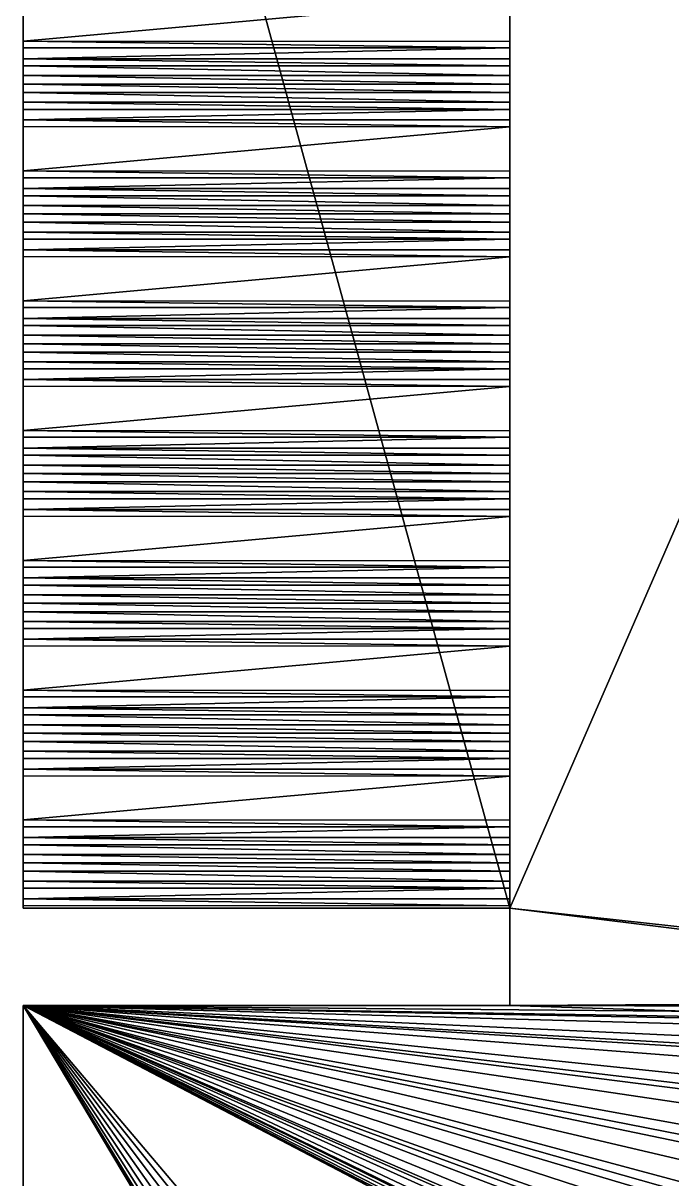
# Model space of a CAD drawing. Header units: metres. Extents: x 0 to 683, y 0 to 667.
# Drawn here: x 123 to 133, y 372.96 to 390.77 of the extents above; entities that cross this region are included whole.
import ezdxf

# ---------------------------------------------------------------- set-up
doc = ezdxf.new("R2010")
doc.units = ezdxf.units.M

msp = doc.modelspace()

# ---------------------------------------------------------------- meshes
at = {"layer": 'Z Support top'}
mesh = msp.add_polyface(dxfattribs=at)
corners = [(143, 365.841, 0), (123, 355.769, 0), (143, 355.769, 0), (132.041, 362.901, 0), (131.661, 362.809, 0), (132.385, 363.089, 0), (132.668, 363.359, 0), (132.872, 363.694, 0), (132.982, 364.07, 0), (132.991, 364.461, 0), (142.604, 365.8, 0), (132.899, 364.841, 0), (132.711, 365.185, 0), (132.441, 365.468, 0), (132.106, 365.672, 0), (131.73, 365.782, 0), (131.339, 365.791, 0), (143, 405.836, 0), (142.49, 375.774, 0), (143, 375.759, 0), (142.604, 405.816, 0), (138.882, 413.635, 0), (131.661, 412.809, 0), (138.288, 412.473, 0), (132.041, 412.901, 0), (132.385, 413.089, 0), (132.668, 413.359, 0), (132.872, 413.694, 0), (139.756, 414.605, 0), (132.982, 414.07, 0), (132.991, 414.461, 0), (132.899, 414.841, 0), (140.851, 415.315, 0), (132.711, 415.185, 0), (132.441, 415.468, 0), (142.093, 415.717, 0), (132.106, 415.672, 0), (131.73, 415.782, 0), (143, 415.764, 0), (143, 425.769, 0), (131.339, 415.791, 0), (142.093, 375.701, 0), (130.5, 375.633, 0), (141.842, 375.62, 0), (130.5, 405.967, 0), (142.209, 375.707, 0), (141.327, 406.088, 0), (123, 405.967, 0), (140.165, 406.682, 0), (130.559, 413.132, 0), (130.289, 413.415, 0), (123, 425.769, 0), (139.195, 407.556, 0), (130.894, 412.928, 0), (138.485, 408.651, 0), (138.083, 409.893, 0), (131.269, 412.818, 0), (138.016, 411.196, 0), (130.101, 413.759, 0), (130.009, 414.139, 0), (130.018, 414.53, 0), (130.128, 414.906, 0), (130.332, 415.241, 0), (130.615, 415.511, 0), (130.959, 415.699, 0), (130.289, 363.415, 0), (123, 375.633, 0), (130.559, 363.132, 0), (130.894, 362.928, 0), (131.269, 362.818, 0), (130.101, 363.759, 0), (130.009, 364.139, 0), (130.018, 364.53, 0), (130.128, 364.906, 0), (130.332, 365.241, 0), (130.615, 365.511, 0), (130.959, 365.699, 0), (140.955, 366.237, 0), (141.327, 366.072, 0), (142.205, 365.864, 0), (142.322, 365.86, 0), (141.954, 365.939, 0), (141.073, 366.202, 0), (140.165, 366.666, 0), (140.717, 366.384, 0), (139.96, 366.851, 0), (139.843, 366.922, 0), (139.632, 367.146, 0), (139.195, 367.54, 0), (139.053, 367.759, 0), (138.947, 367.871, 0), (138.783, 368.176, 0), (138.485, 368.635, 0), (138.41, 368.867, 0), (138.328, 369.02, 0), (138.237, 369.402, 0), (138.083, 369.877, 0), (138.072, 370.099, 0), (138.026, 370.29, 0), (138.039, 370.733, 0), (138.016, 371.18, 0), (138.057, 371.375, 0), (138.064, 371.595, 0), (138.205, 372.068, 0), (138.288, 372.457, 0), (138.368, 372.615, 0), (138.437, 372.845, 0), (138.722, 373.307, 0), (138.881, 373.619, 0), (138.986, 373.735, 0), (139.122, 373.957, 0), (139.547, 374.358, 0), (139.756, 374.589, 0), (139.872, 374.664, 0), (140.071, 374.853, 0), (140.615, 375.146, 0), (140.851, 375.299, 0), (140.97, 375.337, 0), (141.22, 375.472, 0)]
mesh.append_faces([[corners[k] for k in face] for face in [(0, 1, 2), (17, 18, 19), (79, 10, 80), (78, 79, 81), (77, 78, 82), (83, 77, 84)]], dxfattribs={"vtx0": -1})
mesh.append_faces([[corners[k] for k in face] for face in [(3, 0, 5), (5, 0, 6), (6, 0, 7), (7, 0, 8), (8, 0, 9), (9, 10, 11), (11, 10, 12), (12, 10, 13), (13, 10, 14), (14, 10, 15), (15, 10, 16), (21, 22, 23), (22, 21, 24), (24, 21, 25), (25, 21, 26), (26, 21, 27), (27, 28, 29), (29, 28, 30), (30, 28, 31), (31, 32, 33), (33, 32, 34), (34, 35, 36), (36, 35, 37), (37, 39, 40), (41, 42, 43), (42, 41, 44), (44, 46, 47), (47, 50, 51), (49, 52, 53), (53, 55, 56), (56, 23, 22), (51, 40, 39), (1, 65, 66), (65, 1, 67), (67, 1, 68), (68, 1, 69), (69, 1, 4), (66, 43, 42)]], dxfattribs={"vtx0": -1, "vtx1": -1})
mesh.append_faces([[corners[k] for k in face] for face in [(1, 0, 3), (44, 18, 20), (47, 48, 49), (66, 16, 77), (77, 16, 78), (78, 16, 79), (79, 16, 10), (66, 77, 83)]], dxfattribs={"vtx0": -1, "vtx1": -1, "vtx2": -1})
mesh.append_faces([[corners[k] for k in face] for face in [(1, 3, 4), (9, 0, 10), (18, 17, 20), (27, 21, 28), (31, 28, 32), (34, 32, 35), (37, 35, 38), (37, 38, 39), (44, 41, 45), (44, 45, 18), (44, 20, 46), (47, 46, 48), (47, 49, 50), (49, 48, 52), (53, 52, 54), (53, 54, 55), (56, 55, 57), (56, 57, 23), (51, 50, 58), (51, 58, 59), (51, 59, 60), (51, 60, 61), (51, 61, 62), (51, 62, 63), (51, 63, 64), (51, 64, 40), (66, 65, 70), (66, 70, 71), (66, 71, 72), (66, 72, 73), (66, 73, 74), (66, 74, 75), (66, 75, 76), (66, 76, 16), (66, 83, 85), (66, 85, 86), (66, 86, 87), (66, 87, 88), (66, 88, 89), (66, 89, 90), (66, 90, 91), (66, 91, 92), (66, 92, 93), (66, 93, 94), (66, 94, 95), (66, 95, 96), (66, 96, 97), (66, 97, 98), (66, 98, 99), (66, 99, 100), (66, 100, 101), (66, 101, 102), (66, 102, 103), (66, 103, 104), (66, 104, 105), (66, 105, 106), (66, 106, 107), (66, 107, 108), (66, 108, 109), (66, 109, 110), (66, 110, 111), (66, 111, 112), (66, 112, 113), (66, 113, 114), (66, 114, 115), (66, 115, 116), (66, 116, 117), (66, 117, 118), (66, 118, 43)]], dxfattribs={"vtx0": -1, "vtx2": -1})
mesh = msp.add_polyface(dxfattribs=at)
corners = [(123, 425.769, -10), (130.5, 405.967, -10), (123, 405.967, -10), (130.289, 413.415, -10), (130.559, 413.132, -10), (140.165, 406.682, -10), (141.327, 406.088, -10), (139.195, 407.556, -10), (130.894, 412.928, -10), (138.485, 408.651, -10), (138.083, 409.893, -10), (131.269, 412.818, -10), (138.016, 411.196, -10), (138.288, 412.473, -10), (131.661, 412.809, -10), (130.101, 413.759, -10), (130.009, 414.139, -10), (130.018, 414.53, -10), (130.128, 414.906, -10), (130.332, 415.241, -10), (130.615, 415.511, -10), (130.959, 415.699, -10), (131.339, 415.791, -10), (138.882, 413.635, -10), (132.041, 412.901, -10), (132.385, 413.089, -10), (132.668, 413.359, -10), (132.872, 413.694, -10), (139.756, 414.605, -10), (132.982, 414.07, -10), (132.991, 414.461, -10), (132.899, 414.841, -10), (140.851, 415.315, -10), (132.711, 415.185, -10), (132.441, 415.468, -10), (142.093, 415.717, -10), (132.106, 415.672, -10), (131.73, 415.782, -10), (143, 415.764, -10), (143, 425.769, -10), (143, 355.8, -10), (132.041, 362.901, -10), (143, 365.809, -10), (131.661, 362.809, -10), (132.385, 363.089, -10), (132.668, 363.359, -10), (132.872, 363.694, -10), (132.982, 364.07, -10), (132.991, 364.461, -10), (132.899, 364.841, -10), (132.711, 365.185, -10), (132.441, 365.468, -10), (142.604, 365.8, -10), (132.106, 365.672, -10), (131.73, 365.782, -10), (131.339, 365.791, -10), (123, 404.467, -10), (130.5, 377.133, -10), (123, 377.133, -10), (142.604, 405.816, -10), (130.5, 404.467, -10), (123, 355.8, -10), (130.894, 362.928, -10), (130.559, 363.132, -10), (130.289, 363.415, -10), (123, 375.633, -10), (131.269, 362.818, -10), (130.101, 363.759, -10), (130.009, 364.139, -10), (130.018, 364.53, -10), (130.128, 364.906, -10), (130.332, 365.241, -10), (130.615, 365.511, -10), (130.959, 365.699, -10), (140.165, 366.666, -10), (141.327, 366.072, -10), (139.195, 367.54, -10), (138.485, 368.635, -10), (138.083, 369.877, -10), (138.016, 371.18, -10), (138.288, 372.457, -10), (138.881, 373.619, -10), (139.756, 374.589, -10), (140.851, 375.299, -10), (130.5, 375.633, -10), (142.093, 375.701, -10), (143, 375.759, -10), (143, 405.836, -10)]
mesh.append_faces([[corners[k] for k in face] for face in [(0, 1, 2), (56, 57, 58)]], dxfattribs={"vtx0": -1})
mesh.append_faces([[corners[k] for k in face] for face in [(5, 4, 7), (7, 8, 9), (9, 8, 10), (10, 11, 12), (12, 11, 13), (3, 0, 15), (15, 0, 16), (16, 0, 17), (17, 0, 18), (18, 0, 19), (19, 0, 20), (20, 0, 21), (21, 0, 22), (23, 27, 28), (28, 31, 32), (32, 34, 35), (35, 37, 38), (38, 37, 39), (39, 22, 0), (40, 41, 42), (41, 40, 43), (42, 51, 52), (1, 59, 60), (59, 1, 6), (61, 62, 40), (62, 61, 63), (63, 61, 64), (64, 65, 67), (67, 65, 68), (68, 65, 69), (69, 65, 70), (70, 65, 71), (71, 65, 72), (72, 65, 73), (73, 65, 55), (74, 65, 76), (76, 65, 77), (77, 65, 78), (78, 65, 79), (79, 65, 80), (80, 65, 81), (81, 65, 82), (82, 65, 83), (83, 84, 85), (85, 57, 86), (86, 57, 87), (60, 57, 56), (87, 60, 59)]], dxfattribs={"vtx0": -1, "vtx1": -1})
mesh.append_faces([[corners[k] for k in face] for face in [(1, 0, 3), (1, 4, 5), (55, 65, 74), (87, 57, 60)]], dxfattribs={"vtx0": -1, "vtx1": -1, "vtx2": -1})
mesh.append_faces([[corners[k] for k in face] for face in [(1, 3, 4), (1, 5, 6), (7, 4, 8), (10, 8, 11), (13, 11, 14), (14, 23, 13), (23, 14, 24), (23, 24, 25), (23, 25, 26), (23, 26, 27), (28, 27, 29), (28, 29, 30), (28, 30, 31), (32, 31, 33), (32, 33, 34), (35, 34, 36), (35, 36, 37), (39, 37, 22), (42, 41, 44), (42, 44, 45), (42, 45, 46), (42, 46, 47), (42, 47, 48), (42, 48, 49), (42, 49, 50), (42, 50, 51), (52, 51, 53), (52, 53, 54), (52, 54, 55), (64, 61, 65), (40, 62, 66), (40, 66, 43), (55, 74, 75), (55, 75, 52), (83, 65, 84), (85, 84, 57)]], dxfattribs={"vtx0": -1, "vtx2": -1})
mesh = msp.add_polyface(dxfattribs=at)
corners = [(130.5, 377.55, -4.515), (130.5, 377.829, -4.555), (130.5, 377.7, -4.555), (130.5, 381.55, -4.515), (130.5, 381.829, -4.555), (130.5, 381.7, -4.555), (130.5, 391.55, -4.515), (130.5, 391.829, -4.555), (130.5, 391.7, -4.555), (130.5, 395.55, -4.515), (130.5, 395.829, -4.555), (130.5, 395.7, -4.555), (130.5, 401.55, -4.515), (130.5, 401.829, -4.555), (130.5, 401.7, -4.555), (130.5, 383.55, -4.515), (130.5, 383.829, -4.555), (130.5, 383.7, -4.555), (130.5, 383.959, -4.555), (130.5, 384.109, -4.515), (130.5, 383.44, -4.405), (130.5, 384.219, -4.405), (130.5, 383.276, -4.096), (130.5, 384.387, -4.089), (130.5, 383.168, -4), (130.5, 384.491, -4), (130.5, 396.109, -4.515), (130.5, 395.959, -4.555), (130.5, 395.44, -4.405), (130.5, 396.219, -4.405), (130.5, 395.276, -4.096), (130.5, 396.387, -4.089), (130.5, 395.168, -4), (130.5, 396.491, -4), (130.5, 394.491, -4), (130.5, 397.168, -4), (130.5, 403.7, -4.555), (130.5, 403.959, -4.555), (130.5, 403.829, -4.555), (130.5, 403.55, -4.515), (130.5, 404.109, -4.515), (130.5, 403.44, -4.405), (130.5, 404.219, -4.405), (130.5, 403.276, -4.096), (130.5, 404.387, -4.089), (130.5, 403.168, -4), (130.5, 404.467, -4), (130.5, 375.633, 0), (130.5, 377.133, -10), (130.5, 375.633, -10), (130.5, 377.133, -4), (130.5, 377.168, -4), (130.5, 378.491, -4), (130.5, 379.168, -4), (130.5, 380.491, -4), (130.5, 386.491, -4), (130.5, 389.168, -4), (130.5, 390.491, -4), (130.5, 393.168, -4), (130.5, 399.168, -4), (130.5, 400.491, -4), (130.5, 404.467, -10), (130.5, 405.967, 0), (130.5, 405.967, -10), (130.5, 402.109, -4.515), (130.5, 401.959, -4.555), (130.5, 401.44, -4.405), (130.5, 402.219, -4.405), (130.5, 401.276, -4.096), (130.5, 402.387, -4.089), (130.5, 401.168, -4), (130.5, 402.491, -4), (130.5, 399.7, -4.555), (130.5, 399.959, -4.555), (130.5, 399.829, -4.555), (130.5, 400.109, -4.515), (130.5, 399.55, -4.515), (130.5, 399.44, -4.405), (130.5, 400.219, -4.405), (130.5, 399.276, -4.096), (130.5, 400.387, -4.089), (130.5, 397.55, -4.515), (130.5, 397.829, -4.555), (130.5, 397.7, -4.555), (130.5, 397.959, -4.555), (130.5, 398.109, -4.515), (130.5, 398.219, -4.405), (130.5, 397.44, -4.405), (130.5, 398.387, -4.089), (130.5, 397.276, -4.096), (130.5, 398.491, -4), (130.5, 393.55, -4.515), (130.5, 393.829, -4.555), (130.5, 393.7, -4.555), (130.5, 393.959, -4.555), (130.5, 394.109, -4.515), (130.5, 393.44, -4.405), (130.5, 394.219, -4.405), (130.5, 393.276, -4.096), (130.5, 394.387, -4.089), (130.5, 392.109, -4.515), (130.5, 391.959, -4.555), (130.5, 391.44, -4.405), (130.5, 392.219, -4.405), (130.5, 391.276, -4.096), (130.5, 392.387, -4.089), (130.5, 391.168, -4), (130.5, 392.491, -4), (130.5, 389.7, -4.555), (130.5, 389.959, -4.555), (130.5, 389.829, -4.555), (130.5, 390.109, -4.515), (130.5, 389.55, -4.515), (130.5, 389.44, -4.405), (130.5, 390.219, -4.405), (130.5, 389.276, -4.096), (130.5, 390.387, -4.089), (130.5, 387.55, -4.515), (130.5, 387.829, -4.555), (130.5, 387.7, -4.555), (130.5, 387.959, -4.555), (130.5, 388.109, -4.515), (130.5, 387.44, -4.405), (130.5, 388.219, -4.405), (130.5, 387.276, -4.096), (130.5, 388.387, -4.089), (130.5, 387.168, -4), (130.5, 388.491, -4), (130.5, 385.7, -4.555), (130.5, 385.959, -4.555), (130.5, 385.829, -4.555), (130.5, 386.109, -4.515), (130.5, 385.55, -4.515), (130.5, 385.44, -4.405), (130.5, 386.219, -4.405), (130.5, 385.276, -4.096), (130.5, 386.387, -4.089), (130.5, 385.168, -4), (130.5, 382.109, -4.515), (130.5, 381.959, -4.555), (130.5, 381.44, -4.405), (130.5, 382.219, -4.405), (130.5, 381.276, -4.096), (130.5, 382.387, -4.089), (130.5, 381.168, -4), (130.5, 382.491, -4), (130.5, 379.7, -4.555), (130.5, 379.959, -4.555), (130.5, 379.829, -4.555), (130.5, 379.55, -4.515), (130.5, 380.109, -4.515), (130.5, 379.44, -4.405), (130.5, 380.219, -4.405), (130.5, 379.276, -4.096), (130.5, 380.387, -4.089), (130.5, 378.109, -4.515), (130.5, 377.959, -4.555), (130.5, 377.44, -4.405), (130.5, 378.219, -4.405), (130.5, 377.276, -4.096), (130.5, 378.387, -4.089)]
mesh.append_faces([[corners[k] for k in face] for face in [(0, 1, 2), (3, 4, 5), (6, 7, 8), (9, 10, 11), (12, 13, 14), (15, 16, 17), (10, 26, 27), (36, 37, 38), (47, 48, 49), (61, 62, 63), (13, 64, 65), (72, 73, 74), (81, 82, 83), (91, 92, 93), (7, 100, 101), (108, 109, 110), (117, 118, 119), (128, 129, 130), (4, 138, 139), (146, 147, 148), (1, 155, 156)]], dxfattribs={"vtx0": -1})
mesh.append_faces([[corners[k] for k in face] for face in [(16, 15, 18), (18, 15, 19), (19, 20, 21), (21, 22, 23), (23, 24, 25), (26, 28, 29), (29, 30, 31), (31, 32, 33), (33, 34, 35), (37, 39, 40), (40, 41, 42), (42, 43, 44), (44, 45, 46), (48, 47, 50), (50, 47, 51), (52, 47, 53), (62, 45, 47), (64, 66, 67), (67, 68, 69), (69, 70, 71), (71, 60, 45), (73, 72, 75), (75, 77, 78), (78, 79, 80), (80, 59, 60), (82, 81, 84), (84, 81, 85), (85, 81, 86), (86, 87, 88), (88, 35, 90), (90, 35, 59), (92, 91, 94), (94, 91, 95), (95, 96, 97), (97, 98, 99), (99, 58, 34), (100, 102, 103), (103, 104, 105), (105, 106, 107), (107, 57, 58), (109, 108, 111), (111, 113, 114), (114, 115, 116), (116, 56, 57), (118, 117, 120), (120, 117, 121), (121, 122, 123), (123, 124, 125), (125, 126, 127), (127, 55, 56), (129, 128, 131), (131, 133, 134), (134, 135, 136), (136, 137, 55), (138, 140, 141), (141, 142, 143), (143, 144, 145), (145, 54, 24), (147, 149, 150), (150, 151, 152), (152, 153, 154), (154, 53, 54), (155, 157, 158), (158, 159, 160), (160, 51, 52)]], dxfattribs={"vtx0": -1, "vtx1": -1})
mesh.append_faces([[corners[k] for k in face] for face in [(26, 10, 9), (51, 47, 52), (53, 47, 54), (54, 47, 24), (24, 47, 55), (55, 47, 56), (56, 47, 57), (57, 47, 58), (58, 47, 34), (34, 47, 59), (59, 47, 60), (60, 47, 45), (62, 46, 45), (64, 13, 12), (59, 35, 34), (100, 7, 6), (55, 25, 24), (138, 4, 3), (155, 1, 0)]], dxfattribs={"vtx0": -1, "vtx1": -1, "vtx2": -1})
mesh.append_faces([[corners[k] for k in face] for face in [(19, 15, 20), (21, 20, 22), (23, 22, 24), (26, 9, 28), (29, 28, 30), (31, 30, 32), (33, 32, 34), (37, 36, 39), (40, 39, 41), (42, 41, 43), (44, 43, 45), (62, 61, 46), (64, 12, 66), (67, 66, 68), (69, 68, 70), (71, 70, 60), (75, 72, 76), (75, 76, 77), (78, 77, 79), (80, 79, 59), (86, 81, 87), (88, 87, 89), (88, 89, 35), (95, 91, 96), (97, 96, 98), (99, 98, 58), (100, 6, 102), (103, 102, 104), (105, 104, 106), (107, 106, 57), (111, 108, 112), (111, 112, 113), (114, 113, 115), (116, 115, 56), (121, 117, 122), (123, 122, 124), (125, 124, 126), (127, 126, 55), (131, 128, 132), (131, 132, 133), (134, 133, 135), (136, 135, 137), (55, 137, 25), (138, 3, 140), (141, 140, 142), (143, 142, 144), (145, 144, 54), (147, 146, 149), (150, 149, 151), (152, 151, 153), (154, 153, 53), (155, 0, 157), (158, 157, 159), (160, 159, 51)]], dxfattribs={"vtx0": -1, "vtx2": -1})
mesh = msp.add_polyface(dxfattribs=at)
corners = [(123, 377.133, -10), (123, 377.7, -4.555), (123, 404.467, -10), (123, 377.55, -4.515), (123, 377.44, -4.405), (123, 377.133, -4), (123, 377.276, -4.096), (123, 377.168, -4), (123, 377.959, -4.555), (123, 379.829, -4.555), (123, 377.829, -4.555), (123, 379.7, -4.555), (123, 378.109, -4.515), (123, 379.55, -4.515), (123, 378.219, -4.405), (123, 379.44, -4.405), (123, 379.276, -4.096), (123, 378.387, -4.089), (123, 379.168, -4), (123, 378.491, -4), (123, 379.959, -4.555), (123, 381.7, -4.555), (123, 381.55, -4.515), (123, 380.109, -4.515), (123, 381.44, -4.405), (123, 380.219, -4.405), (123, 380.387, -4.089), (123, 381.276, -4.096), (123, 381.168, -4), (123, 380.491, -4), (123, 381.829, -4.555), (123, 381.959, -4.555), (123, 382.109, -4.515), (123, 383.7, -4.555), (123, 383.55, -4.515), (123, 382.219, -4.405), (123, 383.44, -4.405), (123, 383.276, -4.096), (123, 382.387, -4.089), (123, 383.168, -4), (123, 382.491, -4), (123, 383.959, -4.555), (123, 385.829, -4.555), (123, 383.829, -4.555), (123, 385.7, -4.555), (123, 384.109, -4.515), (123, 385.55, -4.515), (123, 385.44, -4.405), (123, 384.219, -4.405), (123, 384.387, -4.089), (123, 385.276, -4.096), (123, 385.168, -4), (123, 384.491, -4), (123, 386.109, -4.515), (123, 387.7, -4.555), (123, 385.959, -4.555), (123, 387.55, -4.515), (123, 387.44, -4.405), (123, 386.219, -4.405), (123, 386.387, -4.089), (123, 387.276, -4.096), (123, 387.168, -4), (123, 386.491, -4), (123, 387.829, -4.555), (123, 389.829, -4.555), (123, 389.7, -4.555), (123, 387.959, -4.555), (123, 388.109, -4.515), (123, 389.55, -4.515), (123, 388.219, -4.405), (123, 389.44, -4.405), (123, 389.276, -4.096), (123, 388.387, -4.089), (123, 389.168, -4), (123, 388.491, -4), (123, 390.109, -4.515), (123, 391.7, -4.555), (123, 389.959, -4.555), (123, 391.55, -4.515), (123, 391.44, -4.405), (123, 390.219, -4.405), (123, 390.387, -4.089), (123, 391.276, -4.096), (123, 391.168, -4), (123, 390.491, -4), (123, 391.829, -4.555), (123, 391.959, -4.555), (123, 392.109, -4.515), (123, 393.7, -4.555), (123, 393.55, -4.515), (123, 392.219, -4.405), (123, 393.44, -4.405), (123, 393.276, -4.096), (123, 392.387, -4.089), (123, 393.168, -4), (123, 392.491, -4), (123, 394.109, -4.515), (123, 395.7, -4.555), (123, 393.959, -4.555), (123, 395.55, -4.515), (123, 395.44, -4.405), (123, 394.219, -4.405), (123, 394.387, -4.089), (123, 395.276, -4.096), (123, 395.168, -4), (123, 394.491, -4), (123, 395.959, -4.555), (123, 393.829, -4.555), (123, 395.829, -4.555), (123, 396.109, -4.515), (123, 397.7, -4.555), (123, 397.55, -4.515), (123, 396.219, -4.405), (123, 397.44, -4.405), (123, 396.387, -4.089), (123, 397.276, -4.096), (123, 397.168, -4), (123, 396.491, -4), (123, 397.829, -4.555), (123, 399.829, -4.555), (123, 399.7, -4.555), (123, 397.959, -4.555), (123, 398.109, -4.515), (123, 399.55, -4.515), (123, 398.219, -4.405), (123, 399.44, -4.405), (123, 398.387, -4.089), (123, 399.276, -4.096), (123, 399.168, -4), (123, 398.491, -4), (123, 400.109, -4.515), (123, 401.7, -4.555), (123, 399.959, -4.555), (123, 401.55, -4.515), (123, 401.44, -4.405), (123, 400.219, -4.405), (123, 400.387, -4.089), (123, 401.276, -4.096), (123, 401.168, -4), (123, 400.491, -4), (123, 401.829, -4.555), (123, 401.959, -4.555), (123, 403.7, -4.555), (123, 403.829, -4.555), (123, 402.109, -4.515), (123, 403.55, -4.515), (123, 402.219, -4.405), (123, 403.44, -4.405), (123, 403.276, -4.096), (123, 402.387, -4.089), (123, 403.168, -4), (123, 402.491, -4), (123, 404.219, -4.405), (123, 404.467, -4), (123, 404.109, -4.515), (123, 403.959, -4.555), (123, 404.387, -4.089)]
mesh.append_faces([[corners[k] for k in face] for face in [(6, 5, 7), (8, 1, 10), (18, 17, 19), (28, 26, 29), (39, 38, 40), (51, 49, 52), (61, 59, 62), (73, 72, 74), (83, 81, 84), (94, 93, 95), (104, 102, 105), (116, 114, 117), (128, 126, 129), (138, 136, 139), (150, 149, 151), (153, 152, 156)]], dxfattribs={"vtx0": -1})
mesh.append_faces([[corners[k] for k in face] for face in [(0, 1, 2), (1, 0, 3), (3, 0, 4), (4, 5, 6), (11, 12, 13), (13, 14, 15), (15, 14, 16), (16, 17, 18), (20, 21, 9), (21, 20, 22), (22, 23, 24), (24, 26, 27), (27, 26, 28), (32, 33, 31), (33, 32, 34), (34, 35, 36), (36, 35, 37), (37, 38, 39), (41, 42, 43), (42, 41, 44), (44, 45, 46), (46, 45, 47), (47, 49, 50), (50, 49, 51), (53, 54, 55), (54, 53, 56), (56, 53, 57), (57, 59, 60), (60, 59, 61), (63, 64, 54), (64, 63, 65), (65, 67, 68), (68, 69, 70), (70, 69, 71), (71, 72, 73), (75, 76, 77), (76, 75, 78), (78, 75, 79), (79, 81, 82), (82, 81, 83), (87, 88, 86), (88, 87, 89), (89, 90, 91), (91, 90, 92), (92, 93, 94), (96, 97, 98), (97, 96, 99), (99, 96, 100), (100, 102, 103), (103, 102, 104), (98, 106, 107), (106, 98, 108), (108, 98, 97), (109, 110, 106), (110, 109, 111), (111, 112, 113), (113, 114, 115), (115, 114, 116), (118, 119, 110), (119, 118, 120), (120, 122, 123), (123, 124, 125), (125, 126, 127), (127, 126, 128), (130, 131, 132), (131, 130, 133), (133, 130, 134), (134, 136, 137), (137, 136, 138), (142, 144, 145), (145, 146, 147), (147, 146, 148), (148, 149, 150), (2, 152, 153), (152, 2, 154), (154, 2, 155), (155, 2, 143)]], dxfattribs={"vtx0": -1, "vtx1": -1})
mesh.append_faces([[corners[k] for k in face] for face in [(1, 8, 9), (143, 2, 1), (143, 1, 9), (143, 9, 21), (143, 21, 31), (143, 31, 33), (143, 43, 42), (143, 55, 54), (143, 54, 64), (143, 77, 76), (143, 76, 86), (143, 86, 88), (143, 107, 106), (143, 106, 110), (143, 110, 119), (143, 132, 131), (143, 131, 141)]], dxfattribs={"vtx0": -1, "vtx1": -1, "vtx2": -1})
mesh.append_faces([[corners[k] for k in face] for face in [(4, 0, 5), (8, 11, 9), (11, 8, 12), (13, 12, 14), (16, 14, 17), (22, 20, 23), (24, 23, 25), (24, 25, 26), (34, 32, 35), (37, 35, 38), (44, 41, 45), (47, 45, 48), (47, 48, 49), (57, 53, 58), (57, 58, 59), (65, 63, 66), (65, 66, 67), (68, 67, 69), (71, 69, 72), (79, 75, 80), (79, 80, 81), (89, 87, 90), (92, 90, 93), (100, 96, 101), (100, 101, 102), (111, 109, 112), (113, 112, 114), (120, 118, 121), (120, 121, 122), (123, 122, 124), (125, 124, 126), (134, 130, 135), (134, 135, 136), (141, 142, 143), (142, 141, 144), (145, 144, 146), (148, 146, 149), (143, 33, 43), (143, 42, 55), (143, 64, 77), (143, 88, 107), (143, 119, 132)]], dxfattribs={"vtx0": -1, "vtx2": -1})
mesh.append_faces([[corners[k] for k in face] for face in [(30, 31, 21), (85, 86, 76), (140, 141, 131)]], dxfattribs={"vtx1": -1})
mesh = msp.add_polyface(dxfattribs=at)
corners = [(130.5, 391.168, -4), (123, 390.491, -4), (130.5, 390.491, -4), (123, 391.168, -4)]
mesh.append_faces([[corners[k] for k in face] for face in [(0, 1, 2), (1, 0, 3)]], dxfattribs={"vtx0": -1})
mesh = msp.add_polyface(dxfattribs=at)
corners = [(123, 390.491, -4), (130.5, 390.387, -4.089), (123, 390.387, -4.089), (130.5, 390.491, -4)]
mesh.append_faces([[corners[k] for k in face] for face in [(0, 1, 2), (1, 0, 3)]], dxfattribs={"vtx0": -1})
mesh = msp.add_polyface(dxfattribs=at)
corners = [(123, 390.219, -4.405), (130.5, 390.387, -4.089), (130.5, 390.219, -4.405), (123, 390.387, -4.089)]
mesh.append_faces([[corners[k] for k in face] for face in [(0, 1, 2), (1, 0, 3)]], dxfattribs={"vtx0": -1})
mesh = msp.add_polyface(dxfattribs=at)
corners = [(123, 390.219, -4.405), (130.5, 390.109, -4.515), (123, 390.109, -4.515), (130.5, 390.219, -4.405)]
mesh.append_faces([[corners[k] for k in face] for face in [(0, 1, 2), (1, 0, 3)]], dxfattribs={"vtx0": -1})
mesh = msp.add_polyface(dxfattribs=at)
corners = [(123, 390.109, -4.515), (130.5, 389.959, -4.555), (123, 389.959, -4.555), (130.5, 390.109, -4.515)]
mesh.append_faces([[corners[k] for k in face] for face in [(0, 1, 2), (1, 0, 3)]], dxfattribs={"vtx0": -1})
mesh = msp.add_polyface(dxfattribs=at)
corners = [(123, 389.959, -4.555), (130.5, 389.829, -4.555), (123, 389.829, -4.555), (130.5, 389.959, -4.555)]
mesh.append_faces([[corners[k] for k in face] for face in [(0, 1, 2), (1, 0, 3)]], dxfattribs={"vtx0": -1})
mesh = msp.add_polyface(dxfattribs=at)
corners = [(123, 389.829, -4.555), (130.5, 389.7, -4.555), (123, 389.7, -4.555), (130.5, 389.829, -4.555)]
mesh.append_faces([[corners[k] for k in face] for face in [(0, 1, 2), (1, 0, 3)]], dxfattribs={"vtx0": -1})
mesh = msp.add_polyface(dxfattribs=at)
corners = [(123, 389.7, -4.555), (130.5, 389.55, -4.515), (123, 389.55, -4.515), (130.5, 389.7, -4.555)]
mesh.append_faces([[corners[k] for k in face] for face in [(0, 1, 2), (1, 0, 3)]], dxfattribs={"vtx0": -1})
mesh = msp.add_polyface(dxfattribs=at)
corners = [(123, 389.55, -4.515), (130.5, 389.44, -4.405), (123, 389.44, -4.405), (130.5, 389.55, -4.515)]
mesh.append_faces([[corners[k] for k in face] for face in [(0, 1, 2), (1, 0, 3)]], dxfattribs={"vtx0": -1})
mesh = msp.add_polyface(dxfattribs=at)
corners = [(123, 389.276, -4.096), (130.5, 389.44, -4.405), (130.5, 389.276, -4.096), (123, 389.44, -4.405)]
mesh.append_faces([[corners[k] for k in face] for face in [(0, 1, 2), (1, 0, 3)]], dxfattribs={"vtx0": -1})
mesh = msp.add_polyface(dxfattribs=at)
corners = [(123, 389.276, -4.096), (130.5, 389.168, -4), (123, 389.168, -4), (130.5, 389.276, -4.096)]
mesh.append_faces([[corners[k] for k in face] for face in [(0, 1, 2), (1, 0, 3)]], dxfattribs={"vtx0": -1})
mesh = msp.add_polyface(dxfattribs=at)
corners = [(130.5, 389.168, -4), (123, 388.491, -4), (130.5, 388.491, -4), (123, 389.168, -4)]
mesh.append_faces([[corners[k] for k in face] for face in [(0, 1, 2), (1, 0, 3)]], dxfattribs={"vtx0": -1})
mesh = msp.add_polyface(dxfattribs=at)
corners = [(123, 388.491, -4), (130.5, 388.387, -4.089), (123, 388.387, -4.089), (130.5, 388.491, -4)]
mesh.append_faces([[corners[k] for k in face] for face in [(0, 1, 2), (1, 0, 3)]], dxfattribs={"vtx0": -1})
mesh = msp.add_polyface(dxfattribs=at)
corners = [(123, 388.219, -4.405), (130.5, 388.387, -4.089), (130.5, 388.219, -4.405), (123, 388.387, -4.089)]
mesh.append_faces([[corners[k] for k in face] for face in [(0, 1, 2), (1, 0, 3)]], dxfattribs={"vtx0": -1})
mesh = msp.add_polyface(dxfattribs=at)
corners = [(123, 388.219, -4.405), (130.5, 388.109, -4.515), (123, 388.109, -4.515), (130.5, 388.219, -4.405)]
mesh.append_faces([[corners[k] for k in face] for face in [(0, 1, 2), (1, 0, 3)]], dxfattribs={"vtx0": -1})
mesh = msp.add_polyface(dxfattribs=at)
corners = [(123, 388.109, -4.515), (130.5, 387.959, -4.555), (123, 387.959, -4.555), (130.5, 388.109, -4.515)]
mesh.append_faces([[corners[k] for k in face] for face in [(0, 1, 2), (1, 0, 3)]], dxfattribs={"vtx0": -1})
mesh = msp.add_polyface(dxfattribs=at)
corners = [(123, 387.959, -4.555), (130.5, 387.829, -4.555), (123, 387.829, -4.555), (130.5, 387.959, -4.555)]
mesh.append_faces([[corners[k] for k in face] for face in [(0, 1, 2), (1, 0, 3)]], dxfattribs={"vtx0": -1})
mesh = msp.add_polyface(dxfattribs=at)
corners = [(123, 387.829, -4.555), (130.5, 387.7, -4.555), (123, 387.7, -4.555), (130.5, 387.829, -4.555)]
mesh.append_faces([[corners[k] for k in face] for face in [(0, 1, 2), (1, 0, 3)]], dxfattribs={"vtx0": -1})
mesh = msp.add_polyface(dxfattribs=at)
corners = [(123, 387.7, -4.555), (130.5, 387.55, -4.515), (123, 387.55, -4.515), (130.5, 387.7, -4.555)]
mesh.append_faces([[corners[k] for k in face] for face in [(0, 1, 2), (1, 0, 3)]], dxfattribs={"vtx0": -1})
mesh = msp.add_polyface(dxfattribs=at)
corners = [(123, 387.55, -4.515), (130.5, 387.44, -4.405), (123, 387.44, -4.405), (130.5, 387.55, -4.515)]
mesh.append_faces([[corners[k] for k in face] for face in [(0, 1, 2), (1, 0, 3)]], dxfattribs={"vtx0": -1})
mesh = msp.add_polyface(dxfattribs=at)
corners = [(123, 387.276, -4.096), (130.5, 387.44, -4.405), (130.5, 387.276, -4.096), (123, 387.44, -4.405)]
mesh.append_faces([[corners[k] for k in face] for face in [(0, 1, 2), (1, 0, 3)]], dxfattribs={"vtx0": -1})
mesh = msp.add_polyface(dxfattribs=at)
corners = [(123, 387.276, -4.096), (130.5, 387.168, -4), (123, 387.168, -4), (130.5, 387.276, -4.096)]
mesh.append_faces([[corners[k] for k in face] for face in [(0, 1, 2), (1, 0, 3)]], dxfattribs={"vtx0": -1})
mesh = msp.add_polyface(dxfattribs=at)
corners = [(130.5, 387.168, -4), (123, 386.491, -4), (130.5, 386.491, -4), (123, 387.168, -4)]
mesh.append_faces([[corners[k] for k in face] for face in [(0, 1, 2), (1, 0, 3)]], dxfattribs={"vtx0": -1})
mesh = msp.add_polyface(dxfattribs=at)
corners = [(123, 386.491, -4), (130.5, 386.387, -4.089), (123, 386.387, -4.089), (130.5, 386.491, -4)]
mesh.append_faces([[corners[k] for k in face] for face in [(0, 1, 2), (1, 0, 3)]], dxfattribs={"vtx0": -1})
mesh = msp.add_polyface(dxfattribs=at)
corners = [(123, 386.219, -4.405), (130.5, 386.387, -4.089), (130.5, 386.219, -4.405), (123, 386.387, -4.089)]
mesh.append_faces([[corners[k] for k in face] for face in [(0, 1, 2), (1, 0, 3)]], dxfattribs={"vtx0": -1})
mesh = msp.add_polyface(dxfattribs=at)
corners = [(123, 386.219, -4.405), (130.5, 386.109, -4.515), (123, 386.109, -4.515), (130.5, 386.219, -4.405)]
mesh.append_faces([[corners[k] for k in face] for face in [(0, 1, 2), (1, 0, 3)]], dxfattribs={"vtx0": -1})
mesh = msp.add_polyface(dxfattribs=at)
corners = [(123, 386.109, -4.515), (130.5, 385.959, -4.555), (123, 385.959, -4.555), (130.5, 386.109, -4.515)]
mesh.append_faces([[corners[k] for k in face] for face in [(0, 1, 2), (1, 0, 3)]], dxfattribs={"vtx0": -1})
mesh = msp.add_polyface(dxfattribs=at)
corners = [(123, 385.959, -4.555), (130.5, 385.829, -4.555), (123, 385.829, -4.555), (130.5, 385.959, -4.555)]
mesh.append_faces([[corners[k] for k in face] for face in [(0, 1, 2), (1, 0, 3)]], dxfattribs={"vtx0": -1})
mesh = msp.add_polyface(dxfattribs=at)
corners = [(123, 385.829, -4.555), (130.5, 385.7, -4.555), (123, 385.7, -4.555), (130.5, 385.829, -4.555)]
mesh.append_faces([[corners[k] for k in face] for face in [(0, 1, 2), (1, 0, 3)]], dxfattribs={"vtx0": -1})
mesh = msp.add_polyface(dxfattribs=at)
corners = [(123, 385.7, -4.555), (130.5, 385.55, -4.515), (123, 385.55, -4.515), (130.5, 385.7, -4.555)]
mesh.append_faces([[corners[k] for k in face] for face in [(0, 1, 2), (1, 0, 3)]], dxfattribs={"vtx0": -1})
mesh = msp.add_polyface(dxfattribs=at)
corners = [(123, 385.55, -4.515), (130.5, 385.44, -4.405), (123, 385.44, -4.405), (130.5, 385.55, -4.515)]
mesh.append_faces([[corners[k] for k in face] for face in [(0, 1, 2), (1, 0, 3)]], dxfattribs={"vtx0": -1})
mesh = msp.add_polyface(dxfattribs=at)
corners = [(123, 385.276, -4.096), (130.5, 385.44, -4.405), (130.5, 385.276, -4.096), (123, 385.44, -4.405)]
mesh.append_faces([[corners[k] for k in face] for face in [(0, 1, 2), (1, 0, 3)]], dxfattribs={"vtx0": -1})
mesh = msp.add_polyface(dxfattribs=at)
corners = [(123, 385.276, -4.096), (130.5, 385.168, -4), (123, 385.168, -4), (130.5, 385.276, -4.096)]
mesh.append_faces([[corners[k] for k in face] for face in [(0, 1, 2), (1, 0, 3)]], dxfattribs={"vtx0": -1})
mesh = msp.add_polyface(dxfattribs=at)
corners = [(130.5, 385.168, -4), (123, 384.491, -4), (130.5, 384.491, -4), (123, 385.168, -4)]
mesh.append_faces([[corners[k] for k in face] for face in [(0, 1, 2), (1, 0, 3)]], dxfattribs={"vtx0": -1})
mesh = msp.add_polyface(dxfattribs=at)
corners = [(123, 384.491, -4), (130.5, 384.387, -4.089), (123, 384.387, -4.089), (130.5, 384.491, -4)]
mesh.append_faces([[corners[k] for k in face] for face in [(0, 1, 2), (1, 0, 3)]], dxfattribs={"vtx0": -1})
mesh = msp.add_polyface(dxfattribs=at)
corners = [(123, 384.219, -4.405), (130.5, 384.387, -4.089), (130.5, 384.219, -4.405), (123, 384.387, -4.089)]
mesh.append_faces([[corners[k] for k in face] for face in [(0, 1, 2), (1, 0, 3)]], dxfattribs={"vtx0": -1})
mesh = msp.add_polyface(dxfattribs=at)
corners = [(123, 384.219, -4.405), (130.5, 384.109, -4.515), (123, 384.109, -4.515), (130.5, 384.219, -4.405)]
mesh.append_faces([[corners[k] for k in face] for face in [(0, 1, 2), (1, 0, 3)]], dxfattribs={"vtx0": -1})
mesh = msp.add_polyface(dxfattribs=at)
corners = [(123, 384.109, -4.515), (130.5, 383.959, -4.555), (123, 383.959, -4.555), (130.5, 384.109, -4.515)]
mesh.append_faces([[corners[k] for k in face] for face in [(0, 1, 2), (1, 0, 3)]], dxfattribs={"vtx0": -1})
mesh = msp.add_polyface(dxfattribs=at)
corners = [(123, 383.959, -4.555), (130.5, 383.829, -4.555), (123, 383.829, -4.555), (130.5, 383.959, -4.555)]
mesh.append_faces([[corners[k] for k in face] for face in [(0, 1, 2), (1, 0, 3)]], dxfattribs={"vtx0": -1})
mesh = msp.add_polyface(dxfattribs=at)
corners = [(123, 383.829, -4.555), (130.5, 383.7, -4.555), (123, 383.7, -4.555), (130.5, 383.829, -4.555)]
mesh.append_faces([[corners[k] for k in face] for face in [(0, 1, 2), (1, 0, 3)]], dxfattribs={"vtx0": -1})
mesh = msp.add_polyface(dxfattribs=at)
corners = [(123, 383.7, -4.555), (130.5, 383.55, -4.515), (123, 383.55, -4.515), (130.5, 383.7, -4.555)]
mesh.append_faces([[corners[k] for k in face] for face in [(0, 1, 2), (1, 0, 3)]], dxfattribs={"vtx0": -1})
mesh = msp.add_polyface(dxfattribs=at)
corners = [(123, 383.55, -4.515), (130.5, 383.44, -4.405), (123, 383.44, -4.405), (130.5, 383.55, -4.515)]
mesh.append_faces([[corners[k] for k in face] for face in [(0, 1, 2), (1, 0, 3)]], dxfattribs={"vtx0": -1})
mesh = msp.add_polyface(dxfattribs=at)
corners = [(123, 383.276, -4.096), (130.5, 383.44, -4.405), (130.5, 383.276, -4.096), (123, 383.44, -4.405)]
mesh.append_faces([[corners[k] for k in face] for face in [(0, 1, 2), (1, 0, 3)]], dxfattribs={"vtx0": -1})
mesh = msp.add_polyface(dxfattribs=at)
corners = [(123, 383.276, -4.096), (130.5, 383.168, -4), (123, 383.168, -4), (130.5, 383.276, -4.096)]
mesh.append_faces([[corners[k] for k in face] for face in [(0, 1, 2), (1, 0, 3)]], dxfattribs={"vtx0": -1})
mesh = msp.add_polyface(dxfattribs=at)
corners = [(130.5, 383.168, -4), (123, 382.491, -4), (130.5, 382.491, -4), (123, 383.168, -4)]
mesh.append_faces([[corners[k] for k in face] for face in [(0, 1, 2), (1, 0, 3)]], dxfattribs={"vtx0": -1})
mesh = msp.add_polyface(dxfattribs=at)
corners = [(123, 382.491, -4), (130.5, 382.387, -4.089), (123, 382.387, -4.089), (130.5, 382.491, -4)]
mesh.append_faces([[corners[k] for k in face] for face in [(0, 1, 2), (1, 0, 3)]], dxfattribs={"vtx0": -1})
mesh = msp.add_polyface(dxfattribs=at)
corners = [(123, 382.219, -4.405), (130.5, 382.387, -4.089), (130.5, 382.219, -4.405), (123, 382.387, -4.089)]
mesh.append_faces([[corners[k] for k in face] for face in [(0, 1, 2), (1, 0, 3)]], dxfattribs={"vtx0": -1})
mesh = msp.add_polyface(dxfattribs=at)
corners = [(123, 382.219, -4.405), (130.5, 382.109, -4.515), (123, 382.109, -4.515), (130.5, 382.219, -4.405)]
mesh.append_faces([[corners[k] for k in face] for face in [(0, 1, 2), (1, 0, 3)]], dxfattribs={"vtx0": -1})
mesh = msp.add_polyface(dxfattribs=at)
corners = [(123, 382.109, -4.515), (130.5, 381.959, -4.555), (123, 381.959, -4.555), (130.5, 382.109, -4.515)]
mesh.append_faces([[corners[k] for k in face] for face in [(0, 1, 2), (1, 0, 3)]], dxfattribs={"vtx0": -1})
mesh = msp.add_polyface(dxfattribs=at)
corners = [(123, 381.959, -4.555), (130.5, 381.829, -4.555), (123, 381.829, -4.555), (130.5, 381.959, -4.555)]
mesh.append_faces([[corners[k] for k in face] for face in [(0, 1, 2), (1, 0, 3)]], dxfattribs={"vtx0": -1})
mesh = msp.add_polyface(dxfattribs=at)
corners = [(123, 381.829, -4.555), (130.5, 381.7, -4.555), (123, 381.7, -4.555), (130.5, 381.829, -4.555)]
mesh.append_faces([[corners[k] for k in face] for face in [(0, 1, 2), (1, 0, 3)]], dxfattribs={"vtx0": -1})
mesh = msp.add_polyface(dxfattribs=at)
corners = [(123, 381.7, -4.555), (130.5, 381.55, -4.515), (123, 381.55, -4.515), (130.5, 381.7, -4.555)]
mesh.append_faces([[corners[k] for k in face] for face in [(0, 1, 2), (1, 0, 3)]], dxfattribs={"vtx0": -1})
mesh = msp.add_polyface(dxfattribs=at)
corners = [(123, 381.55, -4.515), (130.5, 381.44, -4.405), (123, 381.44, -4.405), (130.5, 381.55, -4.515)]
mesh.append_faces([[corners[k] for k in face] for face in [(0, 1, 2), (1, 0, 3)]], dxfattribs={"vtx0": -1})
mesh = msp.add_polyface(dxfattribs=at)
corners = [(123, 381.276, -4.096), (130.5, 381.44, -4.405), (130.5, 381.276, -4.096), (123, 381.44, -4.405)]
mesh.append_faces([[corners[k] for k in face] for face in [(0, 1, 2), (1, 0, 3)]], dxfattribs={"vtx0": -1})
mesh = msp.add_polyface(dxfattribs=at)
corners = [(123, 381.276, -4.096), (130.5, 381.168, -4), (123, 381.168, -4), (130.5, 381.276, -4.096)]
mesh.append_faces([[corners[k] for k in face] for face in [(0, 1, 2), (1, 0, 3)]], dxfattribs={"vtx0": -1})
mesh = msp.add_polyface(dxfattribs=at)
corners = [(130.5, 381.168, -4), (123, 380.491, -4), (130.5, 380.491, -4), (123, 381.168, -4)]
mesh.append_faces([[corners[k] for k in face] for face in [(0, 1, 2), (1, 0, 3)]], dxfattribs={"vtx0": -1})
mesh = msp.add_polyface(dxfattribs=at)
corners = [(123, 380.491, -4), (130.5, 380.387, -4.089), (123, 380.387, -4.089), (130.5, 380.491, -4)]
mesh.append_faces([[corners[k] for k in face] for face in [(0, 1, 2), (1, 0, 3)]], dxfattribs={"vtx0": -1})
mesh = msp.add_polyface(dxfattribs=at)
corners = [(123, 380.219, -4.405), (130.5, 380.387, -4.089), (130.5, 380.219, -4.405), (123, 380.387, -4.089)]
mesh.append_faces([[corners[k] for k in face] for face in [(0, 1, 2), (1, 0, 3)]], dxfattribs={"vtx0": -1})
mesh = msp.add_polyface(dxfattribs=at)
corners = [(123, 380.219, -4.405), (130.5, 380.109, -4.515), (123, 380.109, -4.515), (130.5, 380.219, -4.405)]
mesh.append_faces([[corners[k] for k in face] for face in [(0, 1, 2), (1, 0, 3)]], dxfattribs={"vtx0": -1})
mesh = msp.add_polyface(dxfattribs=at)
corners = [(123, 380.109, -4.515), (130.5, 379.959, -4.555), (123, 379.959, -4.555), (130.5, 380.109, -4.515)]
mesh.append_faces([[corners[k] for k in face] for face in [(0, 1, 2), (1, 0, 3)]], dxfattribs={"vtx0": -1})
mesh = msp.add_polyface(dxfattribs=at)
corners = [(123, 379.959, -4.555), (130.5, 379.829, -4.555), (123, 379.829, -4.555), (130.5, 379.959, -4.555)]
mesh.append_faces([[corners[k] for k in face] for face in [(0, 1, 2), (1, 0, 3)]], dxfattribs={"vtx0": -1})
mesh = msp.add_polyface(dxfattribs=at)
corners = [(123, 379.829, -4.555), (130.5, 379.7, -4.555), (123, 379.7, -4.555), (130.5, 379.829, -4.555)]
mesh.append_faces([[corners[k] for k in face] for face in [(0, 1, 2), (1, 0, 3)]], dxfattribs={"vtx0": -1})
mesh = msp.add_polyface(dxfattribs=at)
corners = [(123, 379.7, -4.555), (130.5, 379.55, -4.515), (123, 379.55, -4.515), (130.5, 379.7, -4.555)]
mesh.append_faces([[corners[k] for k in face] for face in [(0, 1, 2), (1, 0, 3)]], dxfattribs={"vtx0": -1})
mesh = msp.add_polyface(dxfattribs=at)
corners = [(123, 379.55, -4.515), (130.5, 379.44, -4.405), (123, 379.44, -4.405), (130.5, 379.55, -4.515)]
mesh.append_faces([[corners[k] for k in face] for face in [(0, 1, 2), (1, 0, 3)]], dxfattribs={"vtx0": -1})
mesh = msp.add_polyface(dxfattribs=at)
corners = [(123, 379.276, -4.096), (130.5, 379.44, -4.405), (130.5, 379.276, -4.096), (123, 379.44, -4.405)]
mesh.append_faces([[corners[k] for k in face] for face in [(0, 1, 2), (1, 0, 3)]], dxfattribs={"vtx0": -1})
mesh = msp.add_polyface(dxfattribs=at)
corners = [(123, 379.276, -4.096), (130.5, 379.168, -4), (123, 379.168, -4), (130.5, 379.276, -4.096)]
mesh.append_faces([[corners[k] for k in face] for face in [(0, 1, 2), (1, 0, 3)]], dxfattribs={"vtx0": -1})
mesh = msp.add_polyface(dxfattribs=at)
corners = [(130.5, 379.168, -4), (123, 378.491, -4), (130.5, 378.491, -4), (123, 379.168, -4)]
mesh.append_faces([[corners[k] for k in face] for face in [(0, 1, 2), (1, 0, 3)]], dxfattribs={"vtx0": -1})
mesh = msp.add_polyface(dxfattribs=at)
corners = [(123, 378.491, -4), (130.5, 378.387, -4.089), (123, 378.387, -4.089), (130.5, 378.491, -4)]
mesh.append_faces([[corners[k] for k in face] for face in [(0, 1, 2), (1, 0, 3)]], dxfattribs={"vtx0": -1})
mesh = msp.add_polyface(dxfattribs=at)
corners = [(123, 378.219, -4.405), (130.5, 378.387, -4.089), (130.5, 378.219, -4.405), (123, 378.387, -4.089)]
mesh.append_faces([[corners[k] for k in face] for face in [(0, 1, 2), (1, 0, 3)]], dxfattribs={"vtx0": -1})
mesh = msp.add_polyface(dxfattribs=at)
corners = [(123, 378.219, -4.405), (130.5, 378.109, -4.515), (123, 378.109, -4.515), (130.5, 378.219, -4.405)]
mesh.append_faces([[corners[k] for k in face] for face in [(0, 1, 2), (1, 0, 3)]], dxfattribs={"vtx0": -1})
mesh = msp.add_polyface(dxfattribs=at)
corners = [(123, 378.109, -4.515), (130.5, 377.959, -4.555), (123, 377.959, -4.555), (130.5, 378.109, -4.515)]
mesh.append_faces([[corners[k] for k in face] for face in [(0, 1, 2), (1, 0, 3)]], dxfattribs={"vtx0": -1})
mesh = msp.add_polyface(dxfattribs=at)
corners = [(123, 377.959, -4.555), (130.5, 377.829, -4.555), (123, 377.829, -4.555), (130.5, 377.959, -4.555)]
mesh.append_faces([[corners[k] for k in face] for face in [(0, 1, 2), (1, 0, 3)]], dxfattribs={"vtx0": -1})
mesh = msp.add_polyface(dxfattribs=at)
corners = [(123, 377.829, -4.555), (130.5, 377.7, -4.555), (123, 377.7, -4.555), (130.5, 377.829, -4.555)]
mesh.append_faces([[corners[k] for k in face] for face in [(0, 1, 2), (1, 0, 3)]], dxfattribs={"vtx0": -1})
mesh = msp.add_polyface(dxfattribs=at)
corners = [(123, 377.7, -4.555), (130.5, 377.55, -4.515), (123, 377.55, -4.515), (130.5, 377.7, -4.555)]
mesh.append_faces([[corners[k] for k in face] for face in [(0, 1, 2), (1, 0, 3)]], dxfattribs={"vtx0": -1})
mesh = msp.add_polyface(dxfattribs=at)
corners = [(123, 377.55, -4.515), (130.5, 377.44, -4.405), (123, 377.44, -4.405), (130.5, 377.55, -4.515)]
mesh.append_faces([[corners[k] for k in face] for face in [(0, 1, 2), (1, 0, 3)]], dxfattribs={"vtx0": -1})
mesh = msp.add_polyface(dxfattribs=at)
corners = [(123, 377.276, -4.096), (130.5, 377.44, -4.405), (130.5, 377.276, -4.096), (123, 377.44, -4.405)]
mesh.append_faces([[corners[k] for k in face] for face in [(0, 1, 2), (1, 0, 3)]], dxfattribs={"vtx0": -1})
mesh = msp.add_polyface(dxfattribs=at)
corners = [(123, 377.276, -4.096), (130.5, 377.168, -4), (123, 377.168, -4), (130.5, 377.276, -4.096)]
mesh.append_faces([[corners[k] for k in face] for face in [(0, 1, 2), (1, 0, 3)]], dxfattribs={"vtx0": -1})
mesh = msp.add_polyface(dxfattribs=at)
corners = [(123, 377.133, -4), (130.5, 377.133, -10), (130.5, 377.133, -4), (123, 377.133, -10)]
mesh.append_faces([[corners[k] for k in face] for face in [(0, 1, 2), (1, 0, 3)]], dxfattribs={"vtx0": -1})
mesh = msp.add_polyface(dxfattribs=at)
corners = [(123, 355.769, 0), (123, 355.8, -10), (123, 355.769, -10), (123, 375.633, -10), (123, 375.633, 0)]
mesh.append_faces([[corners[k] for k in face] for face in [(0, 1, 2), (3, 0, 4)]], dxfattribs={"vtx0": -1})
mesh.append_faces([[corners[k] for k in face] for face in [(1, 0, 3)]], dxfattribs={"vtx0": -1, "vtx1": -1})
mesh = msp.add_polyface(dxfattribs=at)
corners = [(123, 375.633, -10), (130.5, 375.633, 0), (130.5, 375.633, -10), (123, 375.633, 0)]
mesh.append_faces([[corners[k] for k in face] for face in [(0, 1, 2), (1, 0, 3)]], dxfattribs={"vtx0": -1})

doc.saveas('drawing.dxf')
